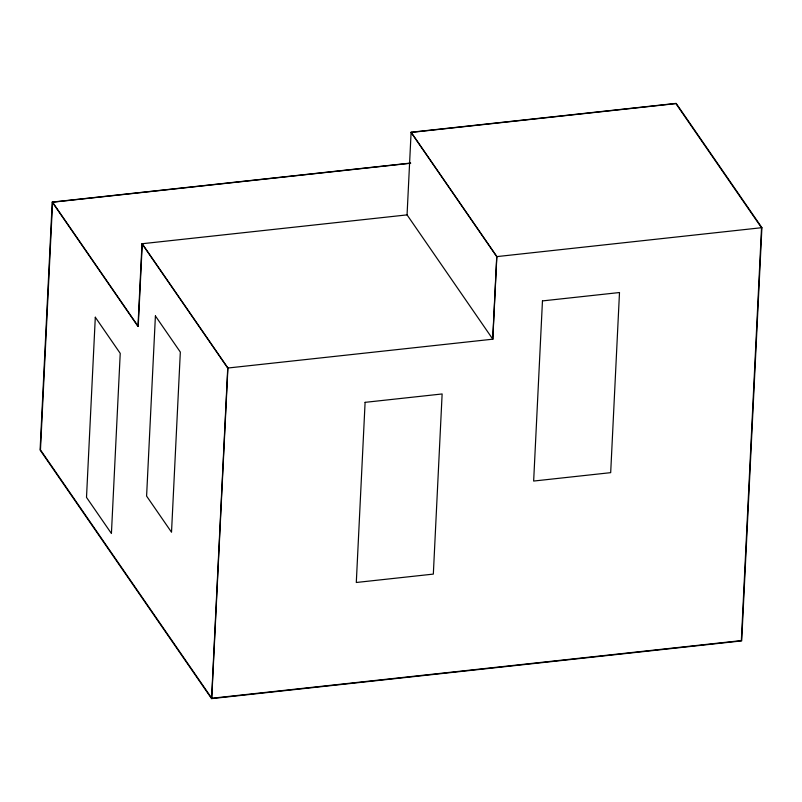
<?xml version="1.0" encoding="UTF-8"?>
<svg xmlns="http://www.w3.org/2000/svg" width="802" height="802" viewBox="0 0 802 802"><rect width="100%" height="100%" fill="white"/><g stroke="black" fill="none" stroke-linecap="round" stroke-linejoin="round"><path stroke-width="1.2" d="M410.624 163.067L52.23 202.094L40.1 450.032L211.568 698.622L741.69 640.898L761.9 227.678L676.166 103.378L411.105 132.24L407.055 215.006M410.614 163.247L52.571 202.224L40.461 449.912L211.758 698.261L741.349 640.597L761.539 227.788L675.896 103.608L411.095 132.44L496.739 256.62L492.709 339.176M142.004 243.748L227.738 368.038L492.799 339.186L407.065 214.886L142.004 243.748L137.964 326.394L52.23 202.094M211.568 698.622L227.738 368.038M211.758 698.261L227.908 368.018L142.265 243.838L138.225 326.404L52.571 202.224M492.799 339.186L496.839 256.54L411.105 132.24M496.739 256.62L761.9 227.678M95.308 317.241L86.506 497.38L111.418 533.5L120.23 353.361L95.308 317.241M155.408 315.958L146.596 496.087L171.518 532.217L180.33 352.078L155.408 315.958M365.1 402.343L356.299 582.483L433.331 574.102L442.133 393.962L365.1 402.343M542.463 300.91L533.651 481.05L610.683 472.659L619.495 292.529L542.463 300.91"/></g></svg>
